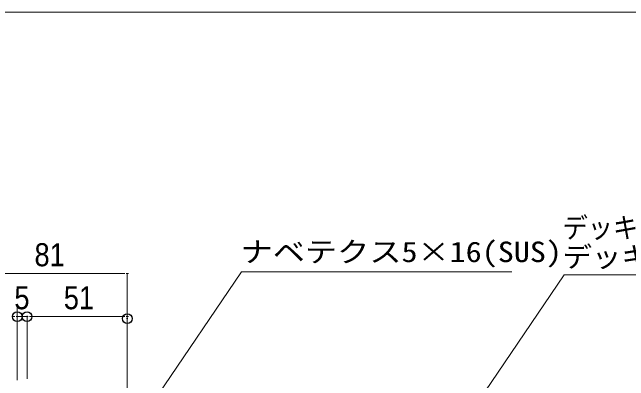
# Model space of a CAD drawing. Units: millimetres, scale not verified. Extents: x -450 to 450, y -136 to 136.
# Drawn here: x -203.2 to -140.2, y 98.8 to 136.5 of the extents above; entities that cross this region are included whole.
import ezdxf
from ezdxf.enums import TextEntityAlignment as Align

# ---------------------------------------------------------------- set-up
doc = ezdxf.new("R2010")
doc.units = ezdxf.units.MM
doc.header["$LTSCALE"] = 2
doc.header["$PDMODE"] = 32
doc.header["$PDSIZE"] = 1
for name, color, linetype, lineweight in [('0-0_一般', 4, 'Continuous', 9), ('0-4_文字', 4, 'Continuous', 9), ('0-9_寸法', 7, 'Continuous', 9), ('0-A_0', 2, 'Continuous', 9)]:
    doc.layers.add(name, color=color, linetype=linetype, lineweight=lineweight)
doc.layers.add('0-B_Defpoints', color=7, linetype='Continuous')
doc.styles.add('ＭＳ ゴシック', font='')
doc.styles.add('ＭＳ Ｐゴシック', font='')
doc.styles.get('ＭＳ ゴシック').set_extended_font_data('MS Gothic')
doc.styles.get('ＭＳ Ｐゴシック').set_extended_font_data('MS PGothic')

# ---------------------------------------------------------------- blocks, each defined once
blk = doc.blocks.new('_DOT')
at = {"layer": '0-A_0', "color": 7}
for p, q in [((-1, 0), (-2, 0)), ((-0.5, 0), (0.5, 0))]:
    blk.add_line(p, q, dxfattribs=at)

msp = doc.modelspace()

# ---------------------------------------------------------------- linework, layer by layer
at = {"layer": '0-0_一般', "color": 5}
msp.add_lwpolyline([(-450, 136.5), (-50, 136.5), (-50, -123.5), (-450, -123.5)], close=True, dxfattribs=at)
at = {"layer": '0-4_文字'}
for p, q in [((-179.735, 109.948), (-193.89, 89.093)), ((-152.109, 109.948), (-179.735, 109.948))]:
    msp.add_line(p, q, dxfattribs=at)
msp.add_lwpolyline([(-128.092, 109.618), (-146.771, 109.618), (-156.249, 95.653)], dxfattribs=at)
at = {"layer": '0-9_寸法'}
for p, q in [((-191.936, 109.753), (-207.184, 109.753)), ((-191.435, 91.561), (-191.435, 109.753)), ((-202.685, 106.353), (-202.685, 105.353)), ((-191.435, 106.153), (-191.435, 105.353)), ((-202.685, 98.852), (-202.685, 105.353)), ((-202.685, 105.353), (-201.685, 105.353)), ((-201.685, 99.002), (-201.685, 105.353)), ((-201.685, 99.002), (-201.685, 105.353)), ((-191.936, 105.353), (-201.184, 105.353)), ((-201.184, 105.353), (-200.683, 105.353))]:
    msp.add_line(p, q, dxfattribs=at)
at = {"layer": '0-B_Defpoints'}
for p in [(-202.685, 105.353), (-201.685, 105.353), (-191.435, 105.153)]:
    msp.add_point(p, dxfattribs=at)

# ---------------------------------------------------------------- block references
at = {"layer": '0-9_寸法', "xscale": 0.2503723, "yscale": 0.2503723}
for p in [(-191.435, 109.753), (-202.685, 105.353), (-202.685, 105.353), (-191.435, 105.353)]:
    msp.add_blockref('_DOT', p, dxfattribs=at)
at = {"layer": '0-9_寸法', "xscale": 0.2503723, "yscale": 0.2503723, "rotation": 180}
msp.add_blockref('_DOT', (-201.685, 105.353), dxfattribs=at)
msp.add_blockref('_DOT', (-201.685, 105.353), dxfattribs=at)

# ---------------------------------------------------------------- texts
at = {"layer": '0-4_文字', "style": 'ＭＳ ゴシック'}
for s, width, p in [('デッキ', 0.9, (-146.916, 112.777)), ('ナベテクス5×16(SUS)', 1.15, (-179.838, 110.305)), ('デッキ材145開', 1.05, (-146.916, 109.788))]:
    msp.add_text(s, height=2.097, dxfattribs=dict(at, width=width)).set_placement(p, align=Align.BOTTOM_LEFT)
at = {"layer": '0-9_寸法', "style": 'ＭＳ Ｐゴシック', "width": 0.9}
for s, p in [('81', (-200.917, 109.8)), ('5', (-202.975, 105.4)), ('51', (-197.923, 105.4))]:
    msp.add_text(s, height=2.361, dxfattribs=at).set_placement(p, align=Align.BOTTOM_LEFT)

doc.saveas('drawing.dxf')
